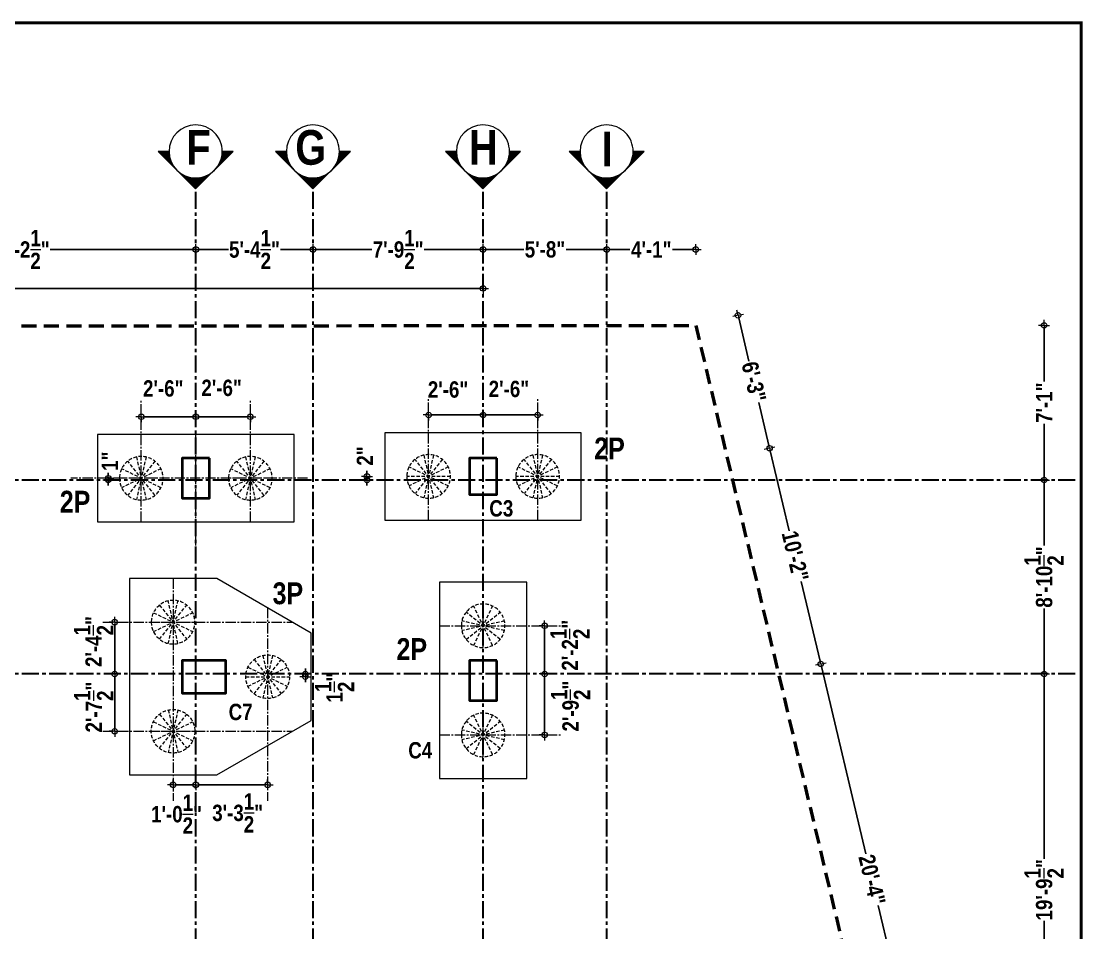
# Model space of a CAD drawing. Header units: inches. Extents: x 64086 to 138972, y -13497 to 16809.
# Drawn here: x 99303 to 99887, y -12932 to -12430 of the extents above; entities that cross this region are included whole.
import ezdxf
from ezdxf.enums import TextEntityAlignment as Align

# ---------------------------------------------------------------- set-up
doc = ezdxf.new("R2010")
doc.units = ezdxf.units.IN
doc.header["$LTSCALE"] = 0.5
doc.header["$MEASUREMENT"] = 0
doc.header["$PDMODE"] = 2
for name, pattern in [('CENTER', [2, 1.25, -0.25, 0.25, -0.25]), ('CENTER2', [1.125, 0.75, -0.125, 0.125, -0.125]), ('DASHED', [0.75, 0.5, -0.25]), ('DASHED2', [0.375, 0.25, -0.125])]:
    doc.linetypes.add(name, pattern=pattern)
for name, color, linetype, lineweight in [('Boundary', 6, 'DASHED', 50), ('BOX', 253, 'Continuous', 15), ('C.L.', 17, 'CENTER', 13), ('C.Line', 135, 'CENTER2', 13), ('Colm txt', 3, 'Continuous', 9), ('Column', 1, 'Continuous', 40), ('DIM', 5, 'Continuous', 13), ('G_Dim', 63, 'Continuous', 5), ('Grid', 32, 'CENTER2', 5), ('P.cap', 4, 'Continuous', 20), ('P.Text', 6, 'Continuous', 5), ('pile', 243, 'DASHED2', 20)]:
    doc.layers.add(name, color=color, linetype=linetype, lineweight=lineweight)
doc.styles.get("Standard").update_dxf_attribs({"font": 'ARIALNB.TTF'})
doc.dimstyles.new('Column Dim', dxfattribs={"dimtxt": 9, "dimasz": 1.5, "dimexe": 13.25, "dimexo": 11, "dimgap": 1, "dimtad": 0, "dimdec": 1, "dimzin": 0, "dimdsep": 46, "dimlunit": 4, "dimtxsty": 'Standard', "dimblk": 'DIM', "dimcen": 0, "dimse1": 1, "dimse2": 1, "dimclrd": 5, "dimclre": 5, "dimclrt": 7, "dimadec": 0, "dimazin": 0, "dimtfac": 1, "dimtdec": 1, "dimtofl": 0, "dimtmove": 2, "dimatfit": 3, "dimldrblk": 'DIM', "dimfxl": 1, "dimtolj": 1, "dimtzin": 0, "dimarcsym": 0})

# ---------------------------------------------------------------- blocks, each defined once
blk = doc.blocks.new('DIM')
at = {"layer": 'DIM'}
for q in [(-2, 0), (0, 2), (0, -2), (2, 0)]:
    blk.add_line((0, 0), q, dxfattribs=at)
blk.add_circle((0, 0), 1, dxfattribs=at)
blk = doc.blocks.new('*D53')
at = {"layer": 'Defpoints', "color": 0, "ltscale": 15, "transparency": 16777216}
for p in [(99399.15, -12555.98), (99204.67, -12598.2), (99399.15, -12658.77)]:
    blk.add_point(p, dxfattribs=at)
at = {"layer": 'DIM', "color": 5, "lineweight": -2, "ltscale": 15, "transparency": 16777216}
for p, q in [((99206.17, -12555.98), (99284.86, -12555.98)), ((99397.65, -12555.98), (99318.96, -12555.98))]:
    blk.add_line(p, q, dxfattribs=at)
at = {"layer": 'DIM', "color": 5, "lineweight": -2, "ltscale": 15, "transparency": 16777216, "xscale": 1.5, "yscale": 1.5, "zscale": 1.5, "rotation": 180}
blk.add_blockref('DIM', (99204.67, -12555.98), dxfattribs=at)
at = {"layer": 'DIM', "color": 5, "lineweight": -2, "ltscale": 15, "transparency": 16777216, "xscale": 1.5, "yscale": 1.5, "zscale": 1.5}
blk.add_blockref('DIM', (99399.15, -12555.98), dxfattribs=at)
at = {"layer": 'DIM', "color": 7, "ltscale": 15, "transparency": 16777216, "insert": (99301.91, -12555.98), "char_height": 9, "attachment_point": 5}
blk.add_mtext('\\A1;16\'-2{\\H1.000000x;\\S1/2;}"', dxfattribs=at)
blk = doc.blocks.new('*D54')
at = {"layer": 'Defpoints', "color": 0, "ltscale": 15, "transparency": 16777216}
for p in [(99463.65, -12555.98), (99463.65, -12597.88), (99399.15, -12658.77)]:
    blk.add_point(p, dxfattribs=at)
at = {"layer": 'DIM', "color": 5, "lineweight": -2, "ltscale": 15, "transparency": 16777216}
for p, q in [((99400.65, -12555.98), (99417.04, -12555.98)), ((99462.15, -12555.98), (99445.77, -12555.98))]:
    blk.add_line(p, q, dxfattribs=at)
at = {"layer": 'DIM', "color": 5, "lineweight": -2, "ltscale": 15, "transparency": 16777216, "xscale": 1.5, "yscale": 1.5, "zscale": 1.5, "rotation": 180}
blk.add_blockref('DIM', (99399.15, -12555.98), dxfattribs=at)
at = {"layer": 'DIM', "color": 5, "lineweight": -2, "ltscale": 15, "transparency": 16777216, "xscale": 1.5, "yscale": 1.5, "zscale": 1.5}
blk.add_blockref('DIM', (99463.65, -12555.98), dxfattribs=at)
at = {"layer": 'DIM', "color": 7, "ltscale": 15, "transparency": 16777216, "insert": (99431.4, -12555.98), "char_height": 9, "attachment_point": 5}
blk.add_mtext('\\A1;5\'-4{\\H1.000000x;\\S1/2;}"', dxfattribs=at)
blk = doc.blocks.new('*D55')
at = {"layer": 'Defpoints', "color": 0, "ltscale": 15, "transparency": 16777216}
for p in [(99557.18, -12555.98), (99463.65, -12597.88), (99557.18, -12597.88)]:
    blk.add_point(p, dxfattribs=at)
at = {"layer": 'DIM', "color": 5, "lineweight": -2, "ltscale": 15, "transparency": 16777216}
for p, q in [((99465.15, -12555.98), (99496.04, -12555.98)), ((99555.68, -12555.98), (99524.79, -12555.98))]:
    blk.add_line(p, q, dxfattribs=at)
at = {"layer": 'DIM', "color": 5, "lineweight": -2, "ltscale": 15, "transparency": 16777216, "xscale": 1.5, "yscale": 1.5, "zscale": 1.5, "rotation": 180}
blk.add_blockref('DIM', (99463.65, -12555.98), dxfattribs=at)
at = {"layer": 'DIM', "color": 5, "lineweight": -2, "ltscale": 15, "transparency": 16777216, "xscale": 1.5, "yscale": 1.5, "zscale": 1.5}
blk.add_blockref('DIM', (99557.18, -12555.98), dxfattribs=at)
at = {"layer": 'DIM', "color": 7, "ltscale": 15, "transparency": 16777216, "insert": (99510.42, -12555.98), "char_height": 9, "attachment_point": 5}
blk.add_mtext('\\A1;7\'-9{\\H1.000000x;\\S1/2;}"', dxfattribs=at)
blk = doc.blocks.new('*D56')
at = {"layer": 'Defpoints', "color": 0, "ltscale": 15, "transparency": 16777216}
for p in [(99625.18, -12555.98), (99557.18, -12597.88), (99625.18, -12597.88)]:
    blk.add_point(p, dxfattribs=at)
at = {"layer": 'DIM', "color": 5, "lineweight": -2, "ltscale": 15, "transparency": 16777216}
for p, q in [((99558.68, -12555.98), (99579.55, -12555.98)), ((99623.68, -12555.98), (99602.81, -12555.98))]:
    blk.add_line(p, q, dxfattribs=at)
at = {"layer": 'DIM', "color": 5, "lineweight": -2, "ltscale": 15, "transparency": 16777216, "xscale": 1.5, "yscale": 1.5, "zscale": 1.5, "rotation": 180}
blk.add_blockref('DIM', (99557.18, -12555.98), dxfattribs=at)
at = {"layer": 'DIM', "color": 5, "lineweight": -2, "ltscale": 15, "transparency": 16777216, "xscale": 1.5, "yscale": 1.5, "zscale": 1.5}
blk.add_blockref('DIM', (99625.18, -12555.98), dxfattribs=at)
at = {"layer": 'DIM', "color": 7, "ltscale": 15, "transparency": 16777216, "insert": (99591.18, -12555.98), "char_height": 9, "attachment_point": 5}
blk.add_mtext('\\A1;5\'-8"', dxfattribs=at)
blk = doc.blocks.new('*D57')
at = {"layer": 'Defpoints', "color": 0, "ltscale": 15, "transparency": 16777216}
for p in [(99674.11, -12555.98), (99625.18, -12597.88), (99674.11, -12597.69)]:
    blk.add_point(p, dxfattribs=at)
at = {"layer": 'DIM', "color": 5, "lineweight": -2, "ltscale": 15, "transparency": 16777216}
for p, q in [((99626.68, -12555.98), (99637.88, -12555.98)), ((99672.61, -12555.98), (99661.41, -12555.98))]:
    blk.add_line(p, q, dxfattribs=at)
at = {"layer": 'DIM', "color": 5, "lineweight": -2, "ltscale": 15, "transparency": 16777216, "xscale": 1.5, "yscale": 1.5, "zscale": 1.5, "rotation": 180}
blk.add_blockref('DIM', (99625.18, -12555.98), dxfattribs=at)
at = {"layer": 'DIM', "color": 5, "lineweight": -2, "ltscale": 15, "transparency": 16777216, "xscale": 1.5, "yscale": 1.5, "zscale": 1.5}
blk.add_blockref('DIM', (99674.11, -12555.98), dxfattribs=at)
at = {"layer": 'DIM', "color": 7, "ltscale": 15, "transparency": 16777216, "insert": (99649.65, -12555.98), "char_height": 9, "attachment_point": 5}
blk.add_mtext('\\A1;4\'-1"', dxfattribs=at)
blk = doc.blocks.new('*D64')
at = {"layer": 'Defpoints', "color": 0, "ltscale": 15, "transparency": 16777216}
for p in [(99742.88, -12783.88), (99719.61, -12789.41), (99775.95, -13026.77)]:
    blk.add_point(p, dxfattribs=at)
at = {"layer": 'DIM', "color": 5, "lineweight": -2, "ltscale": 15, "transparency": 16777216}
for p, q in [((99743.23, -12785.34), (99767.68, -12888.36)), ((99798.87, -13019.79), (99774.42, -12916.77))]:
    blk.add_line(p, q, dxfattribs=at)
at = {"layer": 'DIM', "color": 5, "lineweight": -2, "ltscale": 15, "transparency": 16777216, "xscale": 1.5, "yscale": 1.5, "zscale": 1.5}
for p, rotation in [((99742.88, -12783.88), 103.3517985176566), ((99799.22, -13021.25), 283.3517985176567)]:
    blk.add_blockref('DIM', p, dxfattribs=dict(at, rotation=rotation))
at = {"layer": 'DIM', "color": 7, "ltscale": 15, "transparency": 16777216, "insert": (99771.05, -12902.57), "char_height": 9, "attachment_point": 5, "rotation": 283.3518}
blk.add_mtext('\\A1;20\'-4"', dxfattribs=at)
blk = doc.blocks.new('*D65')
at = {"layer": 'Defpoints', "color": 0, "ltscale": 15, "transparency": 16777216}
for p in [(99714.73, -12665.25), (99691.46, -12670.77), (99719.61, -12789.41)]:
    blk.add_point(p, dxfattribs=at)
at = {"layer": 'DIM', "color": 5, "lineweight": -2, "ltscale": 15, "transparency": 16777216}
for p, q in [((99715.07, -12666.71), (99725.5, -12710.63)), ((99742.54, -12782.42), (99732.11, -12738.5))]:
    blk.add_line(p, q, dxfattribs=at)
at = {"layer": 'DIM', "color": 5, "lineweight": -2, "ltscale": 15, "transparency": 16777216, "xscale": 1.5, "yscale": 1.5, "zscale": 1.5}
for p, rotation in [((99714.73, -12665.25), 103.3517985176566), ((99742.88, -12783.88), 283.3517985176567)]:
    blk.add_blockref('DIM', p, dxfattribs=dict(at, rotation=rotation))
at = {"layer": 'DIM', "color": 7, "ltscale": 15, "transparency": 16777216, "insert": (99728.8, -12724.57), "char_height": 9, "attachment_point": 5, "rotation": 283.3518}
blk.add_mtext('\\A1;10\'-2"', dxfattribs=at)
blk = doc.blocks.new('*D66')
at = {"layer": 'Defpoints', "color": 0, "ltscale": 15, "transparency": 16777216}
for p in [(99697.38, -12592.17), (99674.11, -12597.69), (99691.46, -12670.77)]:
    blk.add_point(p, dxfattribs=at)
at = {"layer": 'DIM', "color": 5, "lineweight": -2, "ltscale": 15, "transparency": 16777216}
for p, q in [((99697.73, -12593.63), (99703.36, -12617.38)), ((99714.38, -12663.79), (99708.74, -12640.04))]:
    blk.add_line(p, q, dxfattribs=at)
at = {"layer": 'DIM', "color": 5, "lineweight": -2, "ltscale": 15, "transparency": 16777216, "xscale": 1.5, "yscale": 1.5, "zscale": 1.5}
for p, rotation in [((99697.38, -12592.17), 103.3517985176566), ((99714.73, -12665.25), 283.3517985176567)]:
    blk.add_blockref('DIM', p, dxfattribs=dict(at, rotation=rotation))
at = {"layer": 'DIM', "color": 7, "ltscale": 15, "transparency": 16777216, "insert": (99706.05, -12628.71), "char_height": 9, "attachment_point": 5, "rotation": 283.3518}
blk.add_mtext('\\A1;6\'-3"', dxfattribs=at)
blk = doc.blocks.new('*D80')
at = {"layer": 'Defpoints', "color": 0, "ltscale": 15, "transparency": 16777216}
for p in [(99564.68, -12789.41), (99865.7, -12789.41), (99850.43, -13026.77)]:
    blk.add_point(p, dxfattribs=at)
at = {"layer": 'DIM', "color": 5, "lineweight": -2, "ltscale": 15, "transparency": 16777216}
for p, q in [((99865.7, -12790.91), (99865.7, -12891.04)), ((99865.7, -13025.27), (99865.7, -12925.14))]:
    blk.add_line(p, q, dxfattribs=at)
at = {"layer": 'DIM', "color": 5, "lineweight": -2, "ltscale": 15, "transparency": 16777216, "xscale": 1.5, "yscale": 1.5, "zscale": 1.5}
for p, rotation in [((99865.7, -12789.41), 90), ((99865.7, -13026.77), 270)]:
    blk.add_blockref('DIM', p, dxfattribs=dict(at, rotation=rotation))
at = {"layer": 'DIM', "color": 7, "ltscale": 15, "transparency": 16777216, "insert": (99865.7, -12908.09), "char_height": 9, "attachment_point": 5, "rotation": 90}
blk.add_mtext('\\A1;19\'-9{\\H1.000000x;\\S1/2;}"', dxfattribs=at)
blk = doc.blocks.new('*D81')
at = {"layer": 'Defpoints', "color": 0, "ltscale": 15, "transparency": 16777216}
for p in [(99564.68, -12682.77), (99865.7, -12682.77), (99564.68, -12789.41)]:
    blk.add_point(p, dxfattribs=at)
at = {"layer": 'DIM', "color": 5, "lineweight": -2, "ltscale": 15, "transparency": 16777216}
for p, q in [((99865.7, -12684.27), (99865.7, -12718.84)), ((99865.7, -12787.91), (99865.7, -12753.34))]:
    blk.add_line(p, q, dxfattribs=at)
at = {"layer": 'DIM', "color": 5, "lineweight": -2, "ltscale": 15, "transparency": 16777216, "xscale": 1.5, "yscale": 1.5, "zscale": 1.5}
for p, rotation in [((99865.7, -12682.77), 90), ((99865.7, -12789.41), 270)]:
    blk.add_blockref('DIM', p, dxfattribs=dict(at, rotation=rotation))
at = {"layer": 'DIM', "color": 7, "ltscale": 15, "transparency": 16777216, "insert": (99865.7, -12736.09), "char_height": 9, "attachment_point": 5, "rotation": 90}
blk.add_mtext('\\A1;8\'-10{\\H1.000000x;\\S1/2;}"', dxfattribs=at)
blk = doc.blocks.new('*D82')
at = {"layer": 'Defpoints', "color": 0, "ltscale": 15, "transparency": 16777216}
for p in [(99674.11, -12597.69), (99865.7, -12597.69), (99564.68, -12682.77)]:
    blk.add_point(p, dxfattribs=at)
at = {"layer": 'DIM', "color": 5, "lineweight": -2, "ltscale": 15, "transparency": 16777216}
for p, q in [((99865.7, -12599.19), (99865.7, -12628.59)), ((99865.7, -12681.27), (99865.7, -12651.88))]:
    blk.add_line(p, q, dxfattribs=at)
at = {"layer": 'DIM', "color": 5, "lineweight": -2, "ltscale": 15, "transparency": 16777216, "xscale": 1.5, "yscale": 1.5, "zscale": 1.5}
for p, rotation in [((99865.7, -12597.69), 90), ((99865.7, -12682.77), 270)]:
    blk.add_blockref('DIM', p, dxfattribs=dict(at, rotation=rotation))
at = {"layer": 'DIM', "color": 7, "ltscale": 15, "transparency": 16777216, "insert": (99865.7, -12640.23), "char_height": 9, "attachment_point": 5, "rotation": 90}
blk.add_mtext('\\A1;7\'-1"', dxfattribs=at)
blk = doc.blocks.new('*D84')
at = {"layer": 'Defpoints', "color": 0, "ltscale": 15, "transparency": 16777216}
for p in [(99557.18, -12577.39), (98549.18, -12598.77), (99557.18, -12619.15)]:
    blk.add_point(p, dxfattribs=at)
at = {"layer": 'DIM', "color": 5, "lineweight": -2, "ltscale": 15, "transparency": 16777216}
for p, q in [((98550.68, -12577.39), (99045.66, -12577.39)), ((99555.68, -12577.39), (99060.7, -12577.39))]:
    blk.add_line(p, q, dxfattribs=at)
at = {"layer": 'DIM', "color": 5, "lineweight": -2, "ltscale": 15, "transparency": 16777216, "xscale": 1.5, "yscale": 1.5, "zscale": 1.5, "rotation": 180}
blk.add_blockref('DIM', (98549.18, -12577.39), dxfattribs=at)
at = {"layer": 'DIM', "color": 5, "lineweight": -2, "ltscale": 15, "transparency": 16777216, "xscale": 1.5, "yscale": 1.5, "zscale": 1.5}
blk.add_blockref('DIM', (99557.18, -12577.39), dxfattribs=at)
at = {"layer": 'DIM', "color": 7, "ltscale": 15, "transparency": 16777216, "insert": (99053.18, -12577.39), "char_height": 9, "attachment_point": 5}
blk.add_mtext("\\A1;84'", dxfattribs=at)
blk = doc.blocks.new('*D135')
at = {"layer": 'Defpoints', "color": 0, "ltscale": 15, "transparency": 16777216}
for p in [(99350.98, -12682.77), (99391.65, -12681.77), (99391.65, -12682.77)]:
    blk.add_point(p, dxfattribs=at)
at = {"layer": 'DIM', "color": 5, "lineweight": -2, "ltscale": 15, "transparency": 16777216}
for p, q in [((99350.98, -12680.27), (99350.98, -12678.77)), ((99350.98, -12684.27), (99350.98, -12685.77))]:
    blk.add_line(p, q, dxfattribs=at)
at = {"layer": 'DIM', "color": 5, "lineweight": -2, "ltscale": 15, "transparency": 16777216, "xscale": 1.5, "yscale": 1.5, "zscale": 1.5}
for p, rotation in [((99350.98, -12681.77), 270), ((99350.98, -12682.77), 90)]:
    blk.add_blockref('DIM', p, dxfattribs=dict(at, rotation=rotation))
at = {"layer": 'DIM', "color": 7, "ltscale": 15, "transparency": 16777216, "insert": (99351.88, -12672.39), "char_height": 9, "attachment_point": 5, "rotation": 90}
blk.add_mtext('\\A1;1"', dxfattribs=at)
blk = doc.blocks.new('PILE')
at = {"layer": 'pile', "ltscale": 15}
for p, q in [((-10, 12), (-10, -12)), ((-10, 12), (-10, -12)), ((-19.38, 7.48), (-0.62, -7.48)), ((-0.62, 7.48), (-19.38, -7.48)), ((-19.38, 7.48), (-0.62, -7.48)), ((-0.62, 7.48), (-19.38, -7.48)), ((-15.21, 10.81), (-4.79, -10.81)), ((-4.79, 10.81), (-15.21, -10.81)), ((-15.21, 10.81), (-4.79, -10.81)), ((-4.79, 10.81), (-15.21, -10.81)), ((1.7, -2.67), (-21.7, 2.67)), ((1.7, 2.67), (-21.7, -2.67)), ((1.7, -2.67), (-21.7, 2.67)), ((1.7, 2.67), (-21.7, -2.67))]:
    blk.add_line(p, q, dxfattribs=at)
blk.add_circle((-10, 0), 12, dxfattribs=at)
blk = doc.blocks.new('*D133')
at = {"layer": 'Defpoints', "color": 0, "ltscale": 15, "transparency": 16777216}
for p in [(99399.15, -12647.98), (99369.15, -12657.65), (99399.15, -12657.77)]:
    blk.add_point(p, dxfattribs=at)
at = {"layer": 'DIM', "color": 5, "lineweight": -2, "ltscale": 15, "transparency": 16777216}
blk.add_line((99370.65, -12647.98), (99397.65, -12647.98), dxfattribs=at)
at = {"layer": 'DIM', "color": 5, "lineweight": -2, "ltscale": 15, "transparency": 16777216, "xscale": 1.5, "yscale": 1.5, "zscale": 1.5, "rotation": 180}
blk.add_blockref('DIM', (99369.15, -12647.98), dxfattribs=at)
at = {"layer": 'DIM', "color": 5, "lineweight": -2, "ltscale": 15, "transparency": 16777216, "xscale": 1.5, "yscale": 1.5, "zscale": 1.5}
blk.add_blockref('DIM', (99399.15, -12647.98), dxfattribs=at)
at = {"layer": 'DIM', "color": 7, "ltscale": 15, "transparency": 16777216, "insert": (99381.23, -12632.44), "char_height": 9, "attachment_point": 5}
blk.add_mtext('\\A1;2\'-6"', dxfattribs=at)
blk = doc.blocks.new('*D134')
at = {"layer": 'Defpoints', "color": 0, "ltscale": 15, "transparency": 16777216}
for p in [(99399.15, -12647.98), (99399.15, -12657.77), (99429.15, -12657.65)]:
    blk.add_point(p, dxfattribs=at)
at = {"layer": 'DIM', "color": 5, "lineweight": -2, "ltscale": 15, "transparency": 16777216}
blk.add_line((99427.65, -12647.98), (99400.65, -12647.98), dxfattribs=at)
at = {"layer": 'DIM', "color": 5, "lineweight": -2, "ltscale": 15, "transparency": 16777216, "xscale": 1.5, "yscale": 1.5, "zscale": 1.5, "rotation": 180}
blk.add_blockref('DIM', (99399.15, -12647.98), dxfattribs=at)
at = {"layer": 'DIM', "color": 5, "lineweight": -2, "ltscale": 15, "transparency": 16777216, "xscale": 1.5, "yscale": 1.5, "zscale": 1.5}
blk.add_blockref('DIM', (99429.15, -12647.98), dxfattribs=at)
at = {"layer": 'DIM', "color": 7, "ltscale": 15, "transparency": 16777216, "insert": (99413.32, -12632.12), "char_height": 9, "attachment_point": 5}
blk.add_mtext('\\A1;2\'-6"', dxfattribs=at)
blk = doc.blocks.new('*D138')
at = {"layer": 'Defpoints', "color": 0, "ltscale": 15, "transparency": 16777216}
for p in [(99527.18, -12680.77, -527.9), (99493.28, -12682.77), (99549.68, -12682.77)]:
    blk.add_point(p, dxfattribs=at)
at = {"layer": 'DIM', "color": 5, "lineweight": -2, "ltscale": 15, "transparency": 16777216}
for p, q in [((99493.28, -12679.27), (99493.28, -12677.77)), ((99493.28, -12684.27), (99493.28, -12685.77))]:
    blk.add_line(p, q, dxfattribs=at)
at = {"layer": 'DIM', "color": 5, "lineweight": -2, "ltscale": 15, "transparency": 16777216, "xscale": 1.5, "yscale": 1.5, "zscale": 1.5}
for p, rotation in [((99493.28, -12680.77), 270), ((99493.28, -12682.77), 90)]:
    blk.add_blockref('DIM', p, dxfattribs=dict(at, rotation=rotation))
at = {"layer": 'DIM', "color": 7, "ltscale": 15, "transparency": 16777216, "insert": (99492.16, -12669.54), "char_height": 9, "attachment_point": 5, "rotation": 90}
blk.add_mtext('\\A1;2"', dxfattribs=at)
blk = doc.blocks.new('*D136')
at = {"layer": 'Defpoints', "color": 0, "ltscale": 15, "transparency": 16777216}
for p in [(99557.18, -12646.98), (99527.18, -12656.65), (99557.18, -12656.65)]:
    blk.add_point(p, dxfattribs=at)
at = {"layer": 'DIM', "color": 5, "lineweight": -2, "ltscale": 15, "transparency": 16777216}
blk.add_line((99528.68, -12646.98), (99555.68, -12646.98), dxfattribs=at)
at = {"layer": 'DIM', "color": 5, "lineweight": -2, "ltscale": 15, "transparency": 16777216, "xscale": 1.5, "yscale": 1.5, "zscale": 1.5, "rotation": 180}
blk.add_blockref('DIM', (99527.18, -12646.98), dxfattribs=at)
at = {"layer": 'DIM', "color": 5, "lineweight": -2, "ltscale": 15, "transparency": 16777216, "xscale": 1.5, "yscale": 1.5, "zscale": 1.5}
blk.add_blockref('DIM', (99557.18, -12646.98), dxfattribs=at)
at = {"layer": 'DIM', "color": 7, "ltscale": 15, "transparency": 16777216, "insert": (99537.87, -12633.02), "char_height": 9, "attachment_point": 5}
blk.add_mtext('\\A1;2\'-6"', dxfattribs=at)
blk = doc.blocks.new('*D137')
at = {"layer": 'Defpoints', "color": 0, "ltscale": 15, "transparency": 16777216}
for p in [(99557.18, -12646.98), (99557.18, -12656.65), (99587.18, -12656.65)]:
    blk.add_point(p, dxfattribs=at)
at = {"layer": 'DIM', "color": 5, "lineweight": -2, "ltscale": 15, "transparency": 16777216}
blk.add_line((99585.68, -12646.98), (99558.68, -12646.98), dxfattribs=at)
at = {"layer": 'DIM', "color": 5, "lineweight": -2, "ltscale": 15, "transparency": 16777216, "xscale": 1.5, "yscale": 1.5, "zscale": 1.5, "rotation": 180}
blk.add_blockref('DIM', (99557.18, -12646.98), dxfattribs=at)
at = {"layer": 'DIM', "color": 5, "lineweight": -2, "ltscale": 15, "transparency": 16777216, "xscale": 1.5, "yscale": 1.5, "zscale": 1.5}
blk.add_blockref('DIM', (99587.18, -12646.98), dxfattribs=at)
at = {"layer": 'DIM', "color": 7, "ltscale": 15, "transparency": 16777216, "insert": (99571.35, -12632.71), "char_height": 9, "attachment_point": 5}
blk.add_mtext('\\A1;2\'-6"', dxfattribs=at)
blk = doc.blocks.new('*D139')
at = {"layer": 'Defpoints', "color": 0, "ltscale": 15, "transparency": 16777216}
for p in [(99581.3, -12762.91), (99564.68, -12789.41), (99590.98, -12789.41)]:
    blk.add_point(p, dxfattribs=at)
at = {"layer": 'DIM', "color": 5, "lineweight": -2, "ltscale": 15, "transparency": 16777216}
blk.add_line((99590.98, -12764.41), (99590.98, -12787.91), dxfattribs=at)
at = {"layer": 'DIM', "color": 5, "lineweight": -2, "ltscale": 15, "transparency": 16777216, "xscale": 1.5, "yscale": 1.5, "zscale": 1.5}
for p, rotation in [((99590.98, -12762.91), 90), ((99590.98, -12789.41), 270)]:
    blk.add_blockref('DIM', p, dxfattribs=dict(at, rotation=rotation))
at = {"layer": 'DIM', "color": 7, "ltscale": 15, "transparency": 16777216, "insert": (99604.93, -12773.59), "char_height": 9, "attachment_point": 5, "rotation": 90}
blk.add_mtext('\\A1;2\'-2{\\H1.000000x;\\S1/2;}"', dxfattribs=at)
blk = doc.blocks.new('*D140')
at = {"layer": 'Defpoints', "color": 0, "ltscale": 15, "transparency": 16777216}
for p in [(99564.68, -12789.41), (99590.98, -12789.41), (99581.3, -12822.91)]:
    blk.add_point(p, dxfattribs=at)
at = {"layer": 'DIM', "color": 5, "lineweight": -2, "ltscale": 15, "transparency": 16777216}
blk.add_line((99590.98, -12821.41), (99590.98, -12790.91), dxfattribs=at)
at = {"layer": 'DIM', "color": 5, "lineweight": -2, "ltscale": 15, "transparency": 16777216, "xscale": 1.5, "yscale": 1.5, "zscale": 1.5}
for p, rotation in [((99590.98, -12789.41), 90), ((99590.98, -12822.91), 270)]:
    blk.add_blockref('DIM', p, dxfattribs=dict(at, rotation=rotation))
at = {"layer": 'DIM', "color": 7, "ltscale": 15, "transparency": 16777216, "insert": (99605.24, -12807.07), "char_height": 9, "attachment_point": 5, "rotation": 90}
blk.add_mtext('\\A1;2\'-9{\\H1.000000x;\\S1/2;}"', dxfattribs=at)
blk = doc.blocks.new('*D142')
at = {"layer": 'Defpoints', "color": 0, "ltscale": 15, "transparency": 16777216}
for p in [(99354.54, -12789.41), (99362.65, -12789.41), (99362.65, -12820.91)]:
    blk.add_point(p, dxfattribs=at)
at = {"layer": 'DIM', "color": 5, "lineweight": -2, "ltscale": 15, "transparency": 16777216}
blk.add_line((99354.54, -12819.41), (99354.54, -12790.91), dxfattribs=at)
at = {"layer": 'DIM', "color": 5, "lineweight": -2, "ltscale": 15, "transparency": 16777216, "xscale": 1.5, "yscale": 1.5, "zscale": 1.5}
for p, rotation in [((99354.54, -12789.41), 90), ((99354.54, -12820.91), 270)]:
    blk.add_blockref('DIM', p, dxfattribs=dict(at, rotation=rotation))
at = {"layer": 'DIM', "color": 7, "ltscale": 15, "transparency": 16777216, "insert": (99343, -12807.59), "char_height": 9, "attachment_point": 5, "rotation": 90}
blk.add_mtext('\\A1;2\'-7{\\H1.000000x;\\S1/2;}"', dxfattribs=at)
blk = doc.blocks.new('*D143')
at = {"layer": 'Defpoints', "color": 0, "ltscale": 15, "transparency": 16777216}
for p in [(99362.65, -12760.91), (99354.54, -12789.41), (99362.65, -12789.41)]:
    blk.add_point(p, dxfattribs=at)
at = {"layer": 'DIM', "color": 5, "lineweight": -2, "ltscale": 15, "transparency": 16777216}
blk.add_line((99354.54, -12762.41), (99354.54, -12787.91), dxfattribs=at)
at = {"layer": 'DIM', "color": 5, "lineweight": -2, "ltscale": 15, "transparency": 16777216, "xscale": 1.5, "yscale": 1.5, "zscale": 1.5}
for p, rotation in [((99354.54, -12760.91), 90), ((99354.54, -12789.41), 270)]:
    blk.add_blockref('DIM', p, dxfattribs=dict(at, rotation=rotation))
at = {"layer": 'DIM', "color": 7, "ltscale": 15, "transparency": 16777216, "insert": (99342.92, -12771.57), "char_height": 9, "attachment_point": 5, "rotation": 90}
blk.add_mtext('\\A1;2\'-4{\\H1.000000x;\\S1/2;}"', dxfattribs=at)
blk = doc.blocks.new('*D144')
at = {"layer": 'Defpoints', "color": 0, "ltscale": 15, "transparency": 16777216}
for p in [(99399.15, -12799.91), (99438.65, -12828.75), (99438.65, -12850.37)]:
    blk.add_point(p, dxfattribs=at)
at = {"layer": 'DIM', "color": 5, "lineweight": -2, "ltscale": 15, "transparency": 16777216}
blk.add_line((99400.65, -12850.37), (99437.15, -12850.37), dxfattribs=at)
at = {"layer": 'DIM', "color": 5, "lineweight": -2, "ltscale": 15, "transparency": 16777216, "xscale": 1.5, "yscale": 1.5, "zscale": 1.5, "rotation": 180}
blk.add_blockref('DIM', (99399.15, -12850.37), dxfattribs=at)
at = {"layer": 'DIM', "color": 5, "lineweight": -2, "ltscale": 15, "transparency": 16777216, "xscale": 1.5, "yscale": 1.5, "zscale": 1.5}
blk.add_blockref('DIM', (99438.65, -12850.37), dxfattribs=at)
at = {"layer": 'DIM', "color": 7, "ltscale": 15, "transparency": 16777216, "insert": (99422.15, -12865.78), "char_height": 9, "attachment_point": 5}
blk.add_mtext('\\A1;3\'-3{\\H1.000000x;\\S1/2;}"', dxfattribs=at)
blk = doc.blocks.new('*D145')
at = {"layer": 'Defpoints', "color": 0, "ltscale": 15, "transparency": 16777216}
for p in [(99399.15, -12799.91), (99386.65, -12844.91), (99386.65, -12850.37)]:
    blk.add_point(p, dxfattribs=at)
at = {"layer": 'DIM', "color": 5, "lineweight": -2, "ltscale": 15, "transparency": 16777216}
blk.add_line((99397.65, -12850.37), (99388.15, -12850.37), dxfattribs=at)
at = {"layer": 'DIM', "color": 5, "lineweight": -2, "ltscale": 15, "transparency": 16777216, "xscale": 1.5, "yscale": 1.5, "zscale": 1.5, "rotation": 180}
blk.add_blockref('DIM', (99386.65, -12850.37), dxfattribs=at)
at = {"layer": 'DIM', "color": 5, "lineweight": -2, "ltscale": 15, "transparency": 16777216, "xscale": 1.5, "yscale": 1.5, "zscale": 1.5}
blk.add_blockref('DIM', (99399.15, -12850.37), dxfattribs=at)
at = {"layer": 'DIM', "color": 7, "ltscale": 15, "transparency": 16777216, "insert": (99388.54, -12866.5), "char_height": 9, "attachment_point": 5}
blk.add_mtext('\\A1;1\'-0{\\H1.000000x;\\S1/2;}"', dxfattribs=at)
blk = doc.blocks.new('*D141')
at = {"layer": 'Defpoints', "color": 0, "ltscale": 15, "transparency": 16777216}
for p in [(99438.65, -12790.91), (99439.85, -12789.41), (99459.38, -12789.41)]:
    blk.add_point(p, dxfattribs=at)
at = {"layer": 'DIM', "color": 5, "lineweight": -2, "ltscale": 15, "transparency": 16777216}
for p, q in [((99459.38, -12787.91), (99459.38, -12786.41)), ((99459.38, -12792.41), (99459.38, -12793.91))]:
    blk.add_line(p, q, dxfattribs=at)
at = {"layer": 'DIM', "color": 5, "lineweight": -2, "ltscale": 15, "transparency": 16777216, "xscale": 1.5, "yscale": 1.5, "zscale": 1.5}
for p, rotation in [((99459.38, -12789.41), 270), ((99459.38, -12790.91), 90)]:
    blk.add_blockref('DIM', p, dxfattribs=dict(at, rotation=rotation))
at = {"layer": 'DIM', "color": 7, "ltscale": 15, "transparency": 16777216, "insert": (99475.44, -12796.89), "char_height": 9, "attachment_point": 5, "rotation": 90}
blk.add_mtext('\\A1;1{\\H1.000000x;\\S1/2;}"', dxfattribs=at)

msp = doc.modelspace()

# ---------------------------------------------------------------- hatches: boundary and pattern name
at = {"layer": 'Grid', "linetype": 'ByBlock'}
h = msp.add_hatch(dxfattribs=at)
h.set_pattern_fill('ANSI31', color=256, scale=1.20642, angle=360, style=0)
h.set_pattern_definition([(225, (110833.13518, -20271.3959), (0.1066335106, -0.1066335106), [])])
h.paths.add_polyline_path([(99419.69, -12502.07), (99413.65, -12502.07, -0.197159), (99409.44, -12512.32)])
h.paths.add_polyline_path([(99388.8, -12512.46), (99399.05, -12522.71), (99409.3, -12512.46, -0.410265)])
h.paths.add_polyline_path([(99384.45, -12502.07), (99378.4, -12502.07), (99388.66, -12512.32, -0.197159)])
h = msp.add_hatch(dxfattribs=at)
h.set_pattern_fill('ANSI31', color=256, scale=1.20642, angle=360, style=0)
h.set_pattern_definition([(225, (110897.63518, -20271.3959), (0.1066335106, -0.1066335106), [])])
h.paths.add_polyline_path([(99484.19, -12502.07), (99478.15, -12502.07, -0.197159), (99473.94, -12512.32)])
h.paths.add_polyline_path([(99453.3, -12512.46), (99463.55, -12522.71), (99473.8, -12512.46, -0.410265)])
h.paths.add_polyline_path([(99448.95, -12502.07), (99442.9, -12502.07), (99453.16, -12512.32, -0.197159)])
h = msp.add_hatch(dxfattribs=at)
h.set_pattern_fill('ANSI31', color=256, scale=1.20642, angle=360, style=0)
h.set_pattern_definition([(225, (110991.15924, -20271.3959), (0.1066335106, -0.1066335106), [])])
h.paths.add_polyline_path([(99577.72, -12502.07), (99571.67, -12502.07, -0.197159), (99567.46, -12512.32)])
h.paths.add_polyline_path([(99546.82, -12512.46), (99557.07, -12522.71), (99567.32, -12512.46, -0.410265)])
h.paths.add_polyline_path([(99542.47, -12502.07), (99536.43, -12502.07), (99546.68, -12512.32, -0.197159)])
h = msp.add_hatch(dxfattribs=at)
h.set_pattern_fill('ANSI31', color=256, scale=1.20642, angle=360, style=0)
h.set_pattern_definition([(225, (111059.15924, -20271.3959), (0.1066335106, -0.1066335106), [])])
h.paths.add_polyline_path([(99645.72, -12502.07), (99639.67, -12502.07, -0.197159), (99635.46, -12512.32)])
h.paths.add_polyline_path([(99614.82, -12512.46), (99625.07, -12522.71), (99635.32, -12512.46, -0.410265)])
h.paths.add_polyline_path([(99610.47, -12502.07), (99604.43, -12502.07), (99614.68, -12512.32, -0.197159)])

# ---------------------------------------------------------------- linework, layer by layer
at = {"layer": 'Boundary', "ltscale": 33}
msp.add_lwpolyline([(99674.11, -12597.69), (99817.7, -13202.68), (98473.7, -13202.77), (98474.11, -12598.77), (99674.11, -12597.69)], dxfattribs=at)
msp.add_lwpolyline([(99674.11, -12597.69), (99817.7, -13202.68), (98473.7, -13202.77), (98474.11, -12598.77), (99674.11, -12597.69)], dxfattribs=at)
at = {"layer": 'BOX', "const_width": 1.78}
msp.add_lwpolyline([(99886.08, -12431.35), (98380.03, -12431.35), (98380.03, -13496.35), (99886.08, -13496.35)], close=True, dxfattribs=at)
at = {"layer": 'C.L.', "lineweight": 30, "ltscale": 15}
for p, q in [((99399.15, -13253.69), (99399.15, -12522.71)), ((99463.65, -13253.69), (99463.65, -12522.71)), ((99557.18, -13253.69), (99557.18, -12522.71)), ((99625.18, -13253.69), (99625.18, -12522.71)), ((99882.85, -12682.77), (98431.52, -12682.77)), ((99882.85, -12789.41), (98431.52, -12789.41))]:
    msp.add_line(p, q, dxfattribs=at)
at = {"layer": 'C.Line', "ltscale": 15}
for p, q in [((99369.15, -12705.77), (99369.15, -12638.86)), ((99429.15, -12705.77), (99429.15, -12638.86)), ((99527.18, -12704.77, -527.9), (99527.18, -12637.86, -527.9)), ((99587.18, -12704.77, -527.9), (99587.18, -12637.86, -527.9)), ((99399.15, -12718.8), (99399.15, -12657.77)), ((99460.66, -12681.77), (99330.41, -12681.77)), ((99386.65, -12736.91), (99386.65, -12859.13)), ((99438.65, -12753.06), (99438.65, -12859.13)), ((99347.97, -12760.91), (99452.25, -12760.91)), ((99533.18, -12762.91), (99600.09, -12762.91)), ((99347.97, -12820.91), (99452.25, -12820.91)), ((99533.18, -12822.91), (99600.09, -12822.91))]:
    msp.add_line(p, q, dxfattribs=at)
at = {"layer": 'Column'}
for points in [[(99406.65, -12670.77), (99391.65, -12670.77), (99391.65, -12692.77), (99406.65, -12692.77)], [(99406.65, -12670.77), (99391.65, -12670.77), (99391.65, -12692.77), (99406.65, -12692.77)], [(99564.68, -12670.77), (99549.68, -12670.77), (99549.68, -12690.77), (99564.68, -12690.77)], [(99415.65, -12799.91), (99415.65, -12781.91), (99391.65, -12781.91), (99391.65, -12799.91)], [(99391.65, -12781.91), (99391.65, -12799.91), (99415.65, -12799.91), (99415.65, -12781.91)], [(99391.65, -12781.91), (99391.65, -12799.91), (99415.65, -12799.91), (99415.65, -12781.91)], [(99564.68, -12781.91), (99549.68, -12781.91), (99549.68, -12803.91), (99564.68, -12803.91)]]:
    msp.add_lwpolyline(points, close=True, dxfattribs=at)
at = {"layer": 'Grid', "linetype": 'ByBlock'}
for points in [[(99384.45, -12502.06), (99378.4, -12502.06), (99399.05, -12522.71), (99419.69, -12502.07), (99413.65, -12502.07, 0.414214), (99399.05, -12487.47, 0.414052), (99384.45, -12502.06, 0.414169), (99399.05, -12516.66, 0.414214), (99413.65, -12502.07, -1)], [(99448.95, -12502.06), (99442.9, -12502.06), (99463.55, -12522.71), (99484.19, -12502.07), (99478.15, -12502.07, 0.414214), (99463.55, -12487.47, 0.414052), (99448.95, -12502.06, 0.414169), (99463.55, -12516.66, 0.414214), (99478.15, -12502.07, -1)], [(99542.47, -12502.06), (99536.42, -12502.06), (99557.07, -12522.71), (99577.72, -12502.07), (99571.67, -12502.07, 0.414214), (99557.07, -12487.47, 0.414052), (99542.47, -12502.06, 0.414169), (99557.07, -12516.66, 0.414214), (99571.67, -12502.07, -1)], [(99610.47, -12502.06), (99604.42, -12502.06), (99625.07, -12522.71), (99645.72, -12502.07), (99639.67, -12502.07, 0.414214), (99625.07, -12487.47, 0.414052), (99610.47, -12502.06, 0.414169), (99625.07, -12516.66, 0.414214), (99639.67, -12502.07, -1)]]:
    msp.add_lwpolyline(points, format="xyb", dxfattribs=at)
at = {"layer": 'P.cap'}
for points in [[(99345.15, -12705.77), (99453.15, -12705.77), (99453.15, -12657.77), (99345.15, -12657.77)], [(99533.18, -12738.91), (99533.18, -12846.91), (99581.18, -12846.91), (99581.18, -12738.91)]]:
    msp.add_lwpolyline(points, close=True, dxfattribs=at)
at = {"layer": 'P.cap', "elevation": -527.9}
msp.add_lwpolyline([(99503.18, -12704.77), (99611.18, -12704.77), (99611.18, -12656.77), (99503.18, -12656.77)], close=True, dxfattribs=at)
at = {"layer": 'P.cap'}
msp.add_lwpolyline([(99410.65, -12736.91), (99362.65, -12736.91), (99362.65, -12844.91), (99410.65, -12844.91), (99462.65, -12814.91), (99462.65, -12766.91), (99410.65, -12736.91)], dxfattribs=at)

# ---------------------------------------------------------------- block references
at = {"layer": 'pile', "xscale": -1}
for p, rotation in [((99527.18, -12670.77, -527.9), 270), ((99587.18, -12670.77, -527.9), 270), ((99369.15, -12671.77), 270), ((99429.15, -12671.77), 270), ((99386.65, -12770.91), 90), ((99567.18, -12762.91), 180), ((99567.18, -12822.91), 180)]:
    msp.add_blockref('PILE', p, dxfattribs=dict(at, rotation=rotation))
at = {"layer": 'pile', "rotation": 90}
for p in [(99438.65, -12780.91), (99386.65, -12810.91)]:
    msp.add_blockref('PILE', p, dxfattribs=at)

# ---------------------------------------------------------------- texts
at = {"layer": 'Colm txt', "ltscale": 15}
for s, p in [('C3', (99567.15, -12698.32)), ('C7', (99423.79, -12810.29, 527.9)), ('C4', (99522.59, -12831.36))]:
    msp.add_text(s, height=9, dxfattribs=at).set_placement(p, align=Align.MIDDLE_CENTER)
at = {"layer": 'G_Dim', "color": 7, "ltscale": 10}
for s, height, p in [('F ', 19.051, (99393.98, -12509.36)), ('G', 19.05, (99453.86, -12509.36)), ('H', 19.05, (99549.36, -12509.36)), ('I', 19.05, (99622.3, -12510.27))]:
    msp.add_text(s, height=height, rotation=360, dxfattribs=at).set_placement(p)
at = {"layer": 'P.Text', "ltscale": 15}
for s, p in [('2P', (99626.67, -12665.38, -527.9)), ('2P', (99332.73, -12694.66)), ('3P', (99449.77, -12745.03)), ('2P', (99517.94, -12775.71))]:
    msp.add_text(s, height=12, dxfattribs=at).set_placement(p, align=Align.MIDDLE_CENTER)

# ---------------------------------------------------------------- dimensions: what is measured, and where the dimension line sits
at = {"layer": 'DIM', "ltscale": 15}
for base, p1, p2, picture, middle in [((99399.15, -12555.98), (99204.67, -12598.2), (99399.15, -12658.77), '*D53', (99301.91, -12555.98)), ((99463.65, -12555.98), (99399.15, -12658.77), (99463.65, -12597.88), '*D54', (99431.4, -12555.98)), ((99557.18, -12555.98), (99463.65, -12597.88), (99557.18, -12597.88), '*D55', (99510.42, -12555.98)), ((99625.18, -12555.98), (99557.18, -12597.88), (99625.18, -12597.88), '*D56', (99591.18, -12555.98)), ((99674.11, -12555.98), (99625.18, -12597.88), (99674.11, -12597.69), '*D57', (99649.65, -12555.98)), ((99557.18, -12577.39), (98549.18, -12598.77), (99557.18, -12619.15), '*D84', (99053.18, -12577.39))]:
    dim = msp.add_linear_dim(base=base, p1=p1, p2=p2, dimstyle='Column Dim', override={"dimfxl": 4}, dxfattribs=at)
    dim.commit()
    dim.dimension.update_dxf_attribs({"geometry": picture, "text_midpoint": middle})
for base, p1, p2, angle, picture, middle in [((99697.38, -12592.17), (99691.46, -12670.77), (99674.11, -12597.69), 283.3518, '*D66', (99706.05, -12628.71)), ((99865.7, -12597.69), (99564.68, -12682.77), (99674.11, -12597.69), 90, '*D82', (99865.7, -12640.23)), ((99714.73, -12665.25), (99719.61, -12789.41), (99691.46, -12670.77), 283.3518, '*D65', (99728.8, -12724.57)), ((99865.7, -12682.77), (99564.68, -12789.41), (99564.68, -12682.77), 90, '*D81', (99865.7, -12736.09)), ((99742.88, -12783.88), (99775.95, -13026.77), (99719.61, -12789.41), 283.3518, '*D64', (99771.05, -12902.57)), ((99865.7, -12789.41), (99850.43, -13026.77), (99564.68, -12789.41), 90, '*D80', (99865.7, -12908.09))]:
    dim = msp.add_linear_dim(base=base, p1=p1, p2=p2, angle=angle, dimstyle='Column Dim', override={"dimfxl": 4}, dxfattribs=at)
    dim.commit()
    dim.dimension.update_dxf_attribs({"geometry": picture, "text_midpoint": middle})
for base, p1, p2, angle, override, picture, middle in [((99399.15, -12647.98), (99369.15, -12657.65), (99399.15, -12657.77), 180, {"dimfxl": 0.18}, '*D133', (99381.23, -12632.44)), ((99557.18, -12646.98, -527.9), (99527.18, -12656.65, -527.9), (99557.18, -12656.65, -527.9), 180, {"dimfxl": 0.18}, '*D136', (99537.87, -12633.02, -527.9)), ((99590.98, -12789.41), (99581.3, -12762.91), (99564.68, -12789.41), 90, {"dimfxl": 0.18}, '*D139', (99604.93, -12773.59)), ((99459.38, -12789.41), (99438.65, -12790.91), (99439.85, -12789.41), 90, {"dimfxl": 4}, '*D141', (99475.44, -12796.89)), ((99590.98, -12789.41), (99581.3, -12822.91), (99564.68, -12789.41), 270, {"dimfxl": 0.18}, '*D140', (99605.24, -12807.07))]:
    dim = msp.add_linear_dim(base=base, p1=p1, p2=p2, angle=angle, dimstyle='Column Dim', override=override, dxfattribs=at)
    dim.commit()
    dim.dimension.update_dxf_attribs({"geometry": picture, "text_midpoint": middle, "dimtype": 160})
for base, p1, p2, picture, middle in [((99399.15, -12647.98), (99429.15, -12657.65), (99399.15, -12657.77), '*D134', (99413.32, -12632.12)), ((99557.18, -12646.98, -527.9), (99587.18, -12656.65, -527.9), (99557.18, -12656.65, -527.9), '*D137', (99571.35, -12632.71, -527.9))]:
    dim = msp.add_linear_dim(base=base, p1=p1, p2=p2, dimstyle='Column Dim', override={"dimfxl": 0.18}, dxfattribs=at)
    dim.commit()
    dim.dimension.update_dxf_attribs({"geometry": picture, "text_midpoint": middle, "dimtype": 160})
for base, p1, p2, angle, picture, middle in [((99493.28, -12682.77), (99527.18, -12680.77, -527.9), (99549.68, -12682.77), 90, '*D138', (99492.16, -12669.54)), ((99350.98, -12682.77), (99391.65, -12681.77), (99391.65, -12682.77), 90, '*D135', (99351.88, -12672.39)), ((99354.54, -12789.41), (99362.65, -12760.91), (99362.65, -12789.41), 270, '*D143', (99342.92, -12771.57)), ((99354.54, -12789.41), (99362.65, -12820.91), (99362.65, -12789.41), 90, '*D142', (99343, -12807.59)), ((99386.65, -12850.37), (99399.15, -12799.91), (99386.65, -12844.91), 180, '*D145', (99388.54, -12866.5)), ((99438.65, -12850.37), (99399.15, -12799.91), (99438.65, -12828.75), 180, '*D144', (99422.15, -12865.78))]:
    dim = msp.add_linear_dim(base=base, p1=p1, p2=p2, angle=angle, dimstyle='Column Dim', dxfattribs=at)
    dim.commit()
    dim.dimension.update_dxf_attribs({"geometry": picture, "text_midpoint": middle, "dimtype": 160})

doc.saveas('drawing.dxf')
